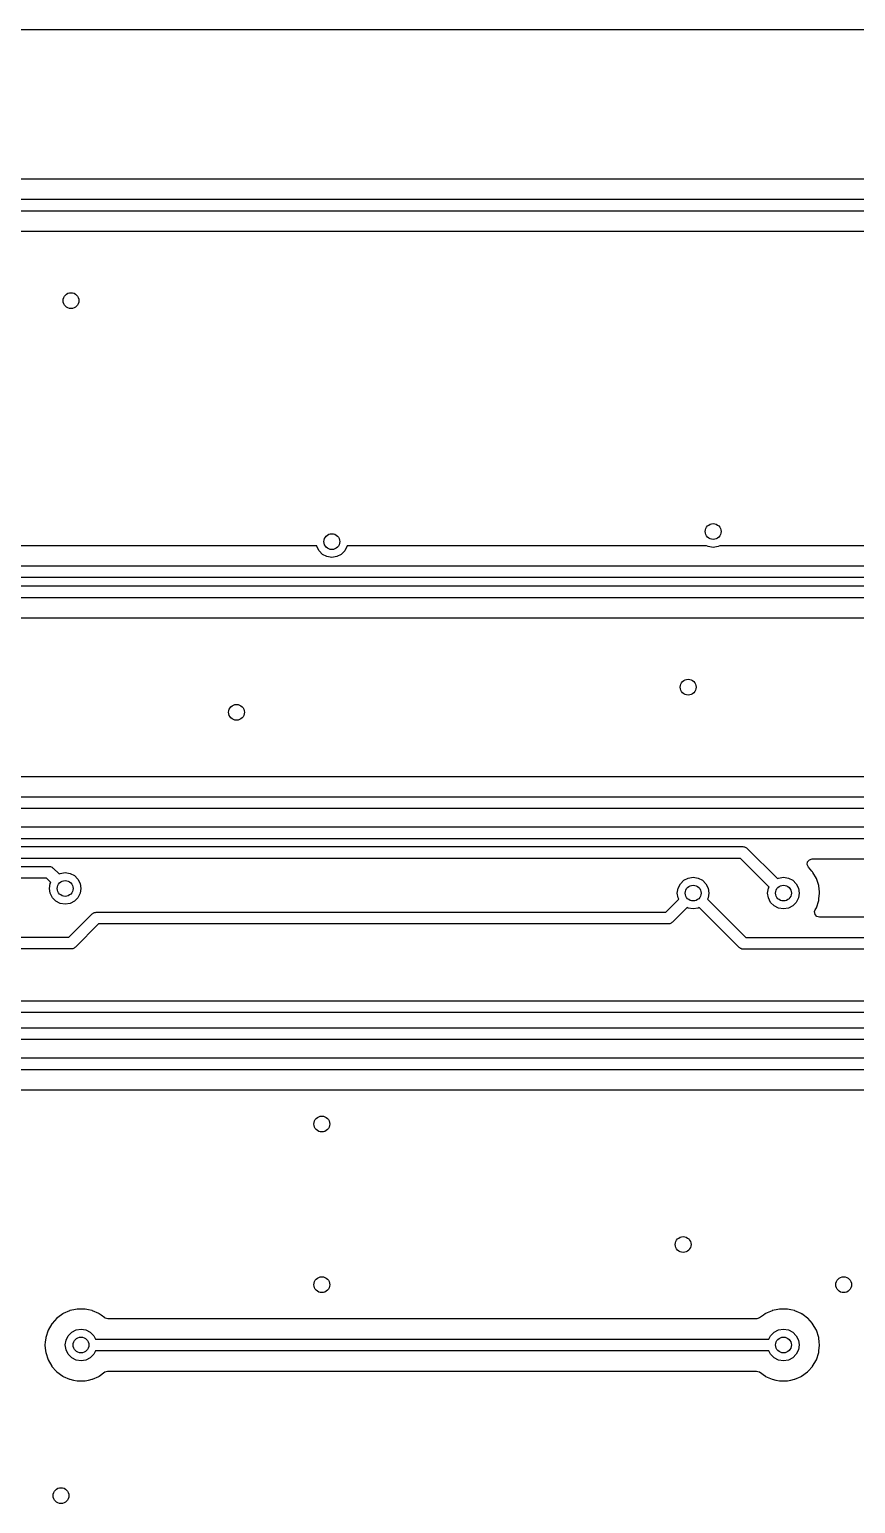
# Model space of a CAD drawing. Extents: x 51 to 243, y -135 to -54.
# Drawn here: x 177 to 197.91, y -91.13 to -53.85 of the extents above; entities that cross this region are included whole.
import ezdxf

# ---------------------------------------------------------------- set-up
doc = ezdxf.new("R2010")
doc.units = 0
doc.layers.add('BLACK', color=7, linetype='CONTINUOUS')

msp = doc.modelspace()

# ---------------------------------------------------------------- linework, layer by layer
at = {"layer": 'BLACK', "linetype": 'CONTINUOUS'}
for p, q in [((51.4345, -53.8485), (243.206, -53.8485)), ((208.164, -57.6345), (159.811, -57.6345)), ((159.498, -58.143), (222.123, -58.143)), ((222.061, -58.443), (159.498, -58.443)), ((159.811, -58.9515), (221.798, -58.9515)), ((184.274, -66.9055), (176.611, -66.9055)), ((184.278, -66.9256), (184.274, -66.9055)), ((184.334, -67.0371), (184.278, -66.9256)), ((184.423, -67.1256), (184.334, -67.0371)), ((184.982, -67.0371), (184.893, -67.1256)), ((185.038, -66.9256), (184.982, -67.0371)), ((185.042, -66.9055), (185.038, -66.9256)), ((194.141, -66.9055), (185.042, -66.9055)), ((194.186, -66.9284), (194.141, -66.9055)), ((194.31, -66.948), (194.186, -66.9284)), ((194.434, -66.9284), (194.31, -66.948)), ((194.479, -66.9055), (194.434, -66.9284)), ((213.543, -66.9055), (194.479, -66.9055)), ((176.348, -67.414), (213.806, -67.414)), ((184.534, -67.1824), (184.423, -67.1256)), ((184.658, -67.202), (184.534, -67.1824)), ((184.782, -67.1824), (184.658, -67.202)), ((184.893, -67.1256), (184.782, -67.1824)), ((213.868, -67.714), (176.286, -67.714)), ((214.42, -68.222), (98.806, -68.222)), ((98.8681, -67.922), (214.358, -67.922)), ((98.843, -68.7305), (199.746, -68.7305)), ((205.948, -72.7475), (170.211, -72.7475)), ((169.948, -73.256), (209.702, -73.256)), ((209.804, -73.556), (169.886, -73.556)), ((147.687, -74.018), (209.183, -74.018)), ((209.183, -74.318), (147.687, -74.318)), ((147.88, -74.5175), (195.064, -74.5175)), ((195.064, -74.5175), (195.083, -74.5226)), ((195.083, -74.5226), (195.102, -74.5226)), ((195.102, -74.5226), (195.119, -74.5325)), ((195.119, -74.5325), (195.139, -74.5376)), ((195.139, -74.5376), (195.152, -74.5516)), ((195.152, -74.5516), (195.17, -74.5614)), ((195.17, -74.5614), (195.935, -75.3267)), ((195.001, -74.8175), (147.943, -74.8175)), ((195.723, -75.5388), (195.001, -74.8175)), ((196.69, -74.9728), (196.699, -74.9023)), ((196.699, -74.9023), (196.744, -74.8478)), ((196.744, -74.8478), (196.814, -74.8265)), ((196.814, -74.8265), (208.87, -74.8265)), ((170.782, -75.017), (177.499, -75.017)), ((177.499, -75.017), (177.518, -75.0221)), ((177.518, -75.0221), (177.538, -75.0221)), ((177.538, -75.0221), (177.555, -75.032)), ((177.555, -75.032), (177.574, -75.0371)), ((177.574, -75.0371), (177.588, -75.0511)), ((177.588, -75.0511), (177.605, -75.061)), ((177.605, -75.061), (177.753, -75.209)), ((177.753, -75.209), (177.782, -75.1939)), ((177.782, -75.1939), (177.906, -75.1743)), ((177.906, -75.1743), (178.03, -75.1939)), ((178.03, -75.1939), (178.141, -75.2507)), ((178.141, -75.2507), (178.23, -75.3392)), ((193.567, -75.3684), (193.678, -75.3116)), ((193.678, -75.3116), (193.802, -75.292)), ((193.802, -75.292), (193.926, -75.3116)), ((193.926, -75.3116), (194.037, -75.3684)), ((195.935, -75.3267), (195.964, -75.3116)), ((195.964, -75.3116), (196.088, -75.292)), ((196.088, -75.292), (196.212, -75.3116)), ((196.212, -75.3116), (196.323, -75.3684)), ((196.721, -75.0368), (196.69, -74.9728)), ((196.81, -75.1356), (196.721, -75.0368)), ((196.827, -75.1551), (196.81, -75.1356)), ((196.836, -75.1704), (196.827, -75.1551)), ((196.923, -75.3204), (196.836, -75.1704)), ((177.437, -75.317), (170.844, -75.317)), ((177.541, -75.4211), (177.437, -75.317)), ((177.506, -75.5743), (177.526, -75.4507)), ((177.526, -75.6979), (177.506, -75.5743)), ((177.526, -75.4507), (177.541, -75.4211)), ((178.23, -75.3392), (178.286, -75.4507)), ((178.286, -75.4507), (178.306, -75.5743)), ((178.306, -75.5743), (178.286, -75.6979)), ((193.402, -75.692), (193.422, -75.5684)), ((193.422, -75.5684), (193.478, -75.4569)), ((193.478, -75.4569), (193.567, -75.3684)), ((194.037, -75.3684), (194.126, -75.4569)), ((194.126, -75.4569), (194.182, -75.5684)), ((194.182, -75.5684), (194.202, -75.692)), ((195.688, -75.692), (195.708, -75.5684)), ((195.708, -75.5684), (195.723, -75.5388)), ((196.323, -75.3684), (196.412, -75.4569)), ((196.412, -75.4569), (196.468, -75.5684)), ((196.468, -75.5684), (196.488, -75.692)), ((196.982, -75.5021), (196.923, -75.3204)), ((196.982, -75.5086), (196.982, -75.5021)), ((196.998, -75.6588), (196.982, -75.5086)), ((196.982, -75.5086), (196.982, -75.5086)), ((197.002, -75.692), (196.998, -75.6588)), ((177.582, -75.8095), (177.526, -75.6979)), ((177.671, -75.8979), (177.582, -75.8095)), ((177.782, -75.9548), (177.671, -75.8979)), ((177.906, -75.9743), (177.782, -75.9548)), ((178.03, -75.9548), (177.906, -75.9743)), ((178.141, -75.8979), (178.03, -75.9548)), ((178.23, -75.8095), (178.141, -75.8979)), ((178.286, -75.6979), (178.23, -75.8095)), ((193.108, -76.1738), (193.437, -75.8452)), ((193.649, -76.0573), (193.276, -76.4299)), ((193.422, -75.8156), (193.402, -75.692)), ((193.437, -75.8452), (193.422, -75.8156)), ((193.678, -76.0724), (193.649, -76.0573)), ((193.955, -76.0573), (193.926, -76.0724)), ((194.966, -77.0681), (193.955, -76.0573)), ((194.182, -75.8156), (194.167, -75.8452)), ((194.167, -75.8452), (195.134, -76.812)), ((194.202, -75.692), (194.182, -75.8156)), ((195.708, -75.8156), (195.688, -75.692)), ((195.764, -75.9271), (195.708, -75.8156)), ((195.853, -76.0156), (195.764, -75.9271)), ((195.964, -76.0724), (195.853, -76.0156)), ((196.323, -76.0156), (196.212, -76.0724)), ((196.412, -75.9271), (196.323, -76.0156)), ((196.468, -75.8156), (196.412, -75.9271)), ((196.488, -75.692), (196.468, -75.8156)), ((196.923, -76.0636), (196.982, -75.8819)), ((196.982, -75.8819), (196.987, -75.8255)), ((196.987, -75.8255), (197.001, -75.6986)), ((197.001, -75.6986), (197.002, -75.692)), ((177.998, -76.8057), (178.586, -76.2178)), ((178.586, -76.2178), (178.603, -76.2079)), ((178.603, -76.2079), (178.617, -76.1939)), ((178.617, -76.1939), (178.636, -76.1888)), ((178.636, -76.1888), (178.653, -76.1789)), ((178.653, -76.1789), (178.673, -76.1789)), ((178.673, -76.1789), (178.692, -76.1738)), ((178.692, -76.1738), (193.108, -76.1738)), ((193.276, -76.4299), (193.259, -76.4398)), ((193.802, -76.092), (193.678, -76.0724)), ((193.926, -76.0724), (193.802, -76.092)), ((196.088, -76.092), (195.964, -76.0724)), ((196.212, -76.0724), (196.088, -76.092)), ((196.878, -76.1596), (196.893, -76.1145)), ((196.888, -76.2298), (196.878, -76.1596)), ((196.934, -76.2835), (196.888, -76.2298)), ((196.893, -76.1145), (196.923, -76.0636)), ((197.002, -76.3035), (196.934, -76.2835)), ((209.886, -76.3035), (197.002, -76.3035)), ((178.754, -76.4738), (178.166, -77.0617)), ((193.17, -76.4738), (178.754, -76.4738)), ((193.189, -76.4687), (193.17, -76.4738)), ((193.209, -76.4687), (193.189, -76.4687)), ((193.226, -76.4589), (193.209, -76.4687)), ((193.245, -76.4537), (193.226, -76.4589)), ((193.259, -76.4398), (193.245, -76.4537)), ((176.169, -76.8057), (177.998, -76.8057)), ((178.06, -77.1057), (176.249, -77.1057)), ((178.079, -77.1006), (178.06, -77.1057)), ((178.099, -77.1006), (178.079, -77.1006)), ((178.116, -77.0907), (178.099, -77.1006)), ((178.135, -77.0856), (178.116, -77.0907)), ((178.149, -77.0716), (178.135, -77.0856)), ((178.166, -77.0617), (178.149, -77.0716)), ((194.983, -77.0779), (194.966, -77.0681)), ((194.997, -77.0919), (194.983, -77.0779)), ((195.016, -77.097), (194.997, -77.0919)), ((195.033, -77.1069), (195.016, -77.097)), ((195.053, -77.1069), (195.033, -77.1069)), ((195.072, -77.112), (195.053, -77.1069)), ((210.199, -77.112), (195.072, -77.112)), ((195.134, -76.812), (210.199, -76.812)), ((143.899, -78.4155), (211.948, -78.4155)), ((212.01, -78.7155), (143.836, -78.7155)), ((111.619, -79.098), (218.124, -79.098)), ((218.186, -79.398), (111.619, -79.398)), ((107.301, -79.86), (202.692, -79.86)), ((202.63, -80.16), (107.301, -80.16)), ((143.05, -80.6685), (202.367, -80.6685)), ((177.692, -86.448), (177.574, -86.5795)), ((177.697, -86.4431), (177.692, -86.448)), ((177.692, -86.448), (177.692, -86.448)), ((177.811, -86.36), (177.697, -86.4431)), ((177.846, -86.3348), (177.811, -86.36)), ((177.851, -86.3309), (177.846, -86.3348)), ((177.846, -86.3348), (177.846, -86.3348)), ((177.857, -86.3282), (177.851, -86.3309)), ((178.02, -86.2559), (177.857, -86.3282)), ((177.857, -86.3282), (177.857, -86.3282)), ((178.026, -86.2532), (178.02, -86.2559)), ((178.02, -86.2559), (178.02, -86.2559)), ((178.123, -86.2326), (178.026, -86.2532)), ((178.206, -86.2149), (178.123, -86.2326)), ((178.213, -86.2135), (178.206, -86.2149)), ((178.206, -86.2149), (178.206, -86.2149)), ((178.403, -86.2135), (178.213, -86.2135)), ((178.41, -86.2149), (178.403, -86.2135)), ((178.493, -86.2326), (178.41, -86.2149)), ((178.41, -86.2149), (178.41, -86.2149)), ((178.59, -86.2532), (178.493, -86.2326)), ((178.596, -86.2559), (178.59, -86.2532)), ((178.759, -86.3282), (178.596, -86.2559)), ((178.596, -86.2559), (178.596, -86.2559)), ((178.765, -86.3309), (178.759, -86.3282)), ((178.759, -86.3282), (178.759, -86.3282)), ((178.77, -86.3348), (178.765, -86.3309)), ((178.814, -86.3666), (178.77, -86.3348)), ((178.77, -86.3348), (178.77, -86.3348)), ((178.914, -86.4393), (178.814, -86.3666)), ((178.914, -86.4394), (178.914, -86.4393)), ((178.92, -86.4435), (178.914, -86.4394)), ((178.988, -86.4635), (178.92, -86.4435)), ((195.408, -86.4635), (178.988, -86.4635)), ((195.415, -86.4633), (195.408, -86.4635)), ((195.482, -86.4394), (195.415, -86.4633)), ((195.582, -86.3666), (195.482, -86.4393)), ((195.482, -86.4393), (195.482, -86.4394)), ((195.626, -86.3348), (195.582, -86.3666)), ((195.631, -86.3309), (195.626, -86.3348)), ((195.626, -86.3348), (195.626, -86.3348)), ((195.637, -86.3282), (195.631, -86.3309)), ((195.8, -86.2559), (195.637, -86.3282)), ((195.637, -86.3282), (195.637, -86.3282)), ((195.806, -86.2532), (195.8, -86.2559)), ((195.8, -86.2559), (195.8, -86.2559)), ((195.903, -86.2326), (195.806, -86.2532)), ((195.986, -86.2149), (195.903, -86.2326)), ((195.993, -86.2135), (195.986, -86.2149)), ((195.986, -86.2149), (195.986, -86.2149)), ((196.183, -86.2135), (195.993, -86.2135)), ((196.19, -86.2149), (196.183, -86.2135)), ((196.273, -86.2326), (196.19, -86.2149)), ((196.19, -86.2149), (196.19, -86.2149)), ((196.37, -86.2532), (196.273, -86.2326)), ((196.376, -86.2559), (196.37, -86.2532)), ((196.539, -86.3282), (196.376, -86.2559)), ((196.376, -86.2559), (196.376, -86.2559)), ((196.545, -86.3309), (196.539, -86.3282)), ((196.539, -86.3282), (196.539, -86.3282)), ((196.55, -86.3348), (196.545, -86.3309)), ((196.585, -86.36), (196.55, -86.3348)), ((196.55, -86.3348), (196.55, -86.3348)), ((196.699, -86.4431), (196.585, -86.36)), ((196.704, -86.448), (196.699, -86.4431)), ((196.822, -86.5795), (196.704, -86.448)), ((196.704, -86.448), (196.704, -86.448)), ((177.473, -86.7504), (177.414, -86.9321)), ((177.569, -86.5851), (177.473, -86.7504)), ((177.574, -86.5795), (177.569, -86.5851)), ((177.984, -86.8869), (178.073, -86.7984)), ((178.073, -86.7984), (178.184, -86.7416)), ((178.184, -86.7416), (178.308, -86.722)), ((178.308, -86.722), (178.432, -86.7416)), ((178.432, -86.7416), (178.543, -86.7984)), ((178.543, -86.7984), (178.632, -86.8869)), ((195.764, -86.8869), (195.853, -86.7984)), ((195.853, -86.7984), (195.964, -86.7416)), ((195.964, -86.7416), (196.088, -86.722)), ((196.088, -86.722), (196.212, -86.7416)), ((196.212, -86.7416), (196.323, -86.7984)), ((196.323, -86.7984), (196.412, -86.8869)), ((196.827, -86.5851), (196.822, -86.5795)), ((196.923, -86.7504), (196.827, -86.5851)), ((196.982, -86.9321), (196.923, -86.7504)), ((177.402, -87.0514), (177.394, -87.122)), ((177.394, -87.122), (177.395, -87.1286)), ((177.395, -87.1286), (177.41, -87.2685)), ((177.414, -86.9386), (177.402, -87.0514)), ((177.414, -86.9321), (177.414, -86.9386)), ((177.414, -86.9386), (177.414, -86.9386)), ((177.908, -87.122), (177.928, -86.9984)), ((177.928, -87.2456), (177.908, -87.122)), ((177.928, -86.9984), (177.984, -86.8869)), ((178.632, -86.8869), (178.675, -86.972)), ((178.675, -86.972), (195.721, -86.972)), ((195.721, -86.972), (195.764, -86.8869)), ((196.412, -86.8869), (196.468, -86.9984)), ((196.468, -86.9984), (196.488, -87.122)), ((196.488, -87.122), (196.468, -87.2456)), ((196.982, -86.9386), (196.982, -86.9321)), ((196.994, -87.0514), (196.982, -86.9386)), ((196.982, -86.9386), (196.982, -86.9386)), ((196.986, -87.2685), (197.001, -87.1286)), ((197.002, -87.122), (196.994, -87.0514)), ((197.001, -87.1286), (197.002, -87.122)), ((177.41, -87.2685), (177.414, -87.3119)), ((177.414, -87.3119), (177.473, -87.4936)), ((177.473, -87.4936), (177.569, -87.6589)), ((177.984, -87.3571), (177.928, -87.2456)), ((178.073, -87.4456), (177.984, -87.3571)), ((178.184, -87.5024), (178.073, -87.4456)), ((178.308, -87.522), (178.184, -87.5024)), ((178.432, -87.5024), (178.308, -87.522)), ((178.543, -87.4456), (178.432, -87.5024)), ((178.632, -87.3571), (178.543, -87.4456)), ((178.675, -87.272), (178.632, -87.3571)), ((195.721, -87.272), (178.675, -87.272)), ((195.764, -87.3571), (195.721, -87.272)), ((195.853, -87.4456), (195.764, -87.3571)), ((195.964, -87.5024), (195.853, -87.4456)), ((196.088, -87.522), (195.964, -87.5024)), ((196.212, -87.5024), (196.088, -87.522)), ((196.323, -87.4456), (196.212, -87.5024)), ((196.412, -87.3571), (196.323, -87.4456)), ((196.468, -87.2456), (196.412, -87.3571)), ((196.827, -87.6589), (196.923, -87.4936)), ((196.923, -87.4936), (196.982, -87.3119)), ((196.982, -87.3119), (196.986, -87.2685)), ((177.569, -87.6589), (177.573, -87.6639)), ((177.573, -87.6639), (177.573, -87.6639)), ((177.573, -87.6639), (177.682, -87.7842)), ((177.682, -87.7842), (177.697, -87.8009)), ((177.697, -87.8009), (177.851, -87.9131)), ((177.851, -87.9131), (177.857, -87.9158)), ((177.857, -87.9158), (177.857, -87.9158)), ((177.857, -87.9158), (178.02, -87.9881)), ((178.02, -87.9881), (178.026, -87.9908)), ((178.59, -87.9908), (178.596, -87.9881)), ((178.596, -87.9881), (178.759, -87.9158)), ((178.759, -87.9158), (178.765, -87.9131)), ((178.759, -87.9158), (178.759, -87.9158)), ((178.765, -87.9131), (178.914, -87.8046)), ((178.914, -87.8046), (178.981, -87.7807)), ((178.981, -87.7807), (178.988, -87.7805)), ((178.988, -87.7805), (195.408, -87.7805)), ((195.408, -87.7805), (195.476, -87.8005)), ((195.476, -87.8005), (195.482, -87.8046)), ((195.482, -87.8046), (195.631, -87.9131)), ((195.631, -87.9131), (195.637, -87.9158)), ((195.637, -87.9158), (195.637, -87.9158)), ((195.637, -87.9158), (195.8, -87.9881)), ((195.8, -87.9881), (195.806, -87.9908)), ((196.37, -87.9908), (196.376, -87.9881)), ((196.376, -87.9881), (196.539, -87.9158)), ((196.539, -87.9158), (196.545, -87.9131)), ((196.539, -87.9158), (196.539, -87.9158)), ((196.545, -87.9131), (196.699, -87.8009)), ((196.699, -87.8009), (196.714, -87.7842)), ((196.714, -87.7842), (196.823, -87.6639)), ((196.823, -87.6639), (196.827, -87.6589)), ((196.823, -87.6639), (196.823, -87.6639)), ((178.026, -87.9908), (178.119, -88.0106)), ((178.119, -88.0106), (178.206, -88.0291)), ((178.206, -88.0291), (178.206, -88.0291)), ((178.206, -88.0291), (178.213, -88.0305)), ((178.213, -88.0305), (178.403, -88.0305)), ((178.403, -88.0305), (178.41, -88.0291)), ((178.41, -88.0291), (178.497, -88.0106)), ((178.41, -88.0291), (178.41, -88.0291)), ((178.497, -88.0106), (178.59, -87.9908)), ((195.806, -87.9908), (195.899, -88.0106)), ((195.899, -88.0106), (195.986, -88.0291)), ((195.986, -88.0291), (195.986, -88.0291)), ((195.986, -88.0291), (195.993, -88.0305)), ((195.993, -88.0305), (196.183, -88.0305)), ((196.183, -88.0305), (196.19, -88.0291)), ((196.19, -88.0291), (196.277, -88.0106)), ((196.19, -88.0291), (196.19, -88.0291)), ((196.277, -88.0106), (196.37, -87.9908))]:
    msp.add_line(p, q, dxfattribs=at)
at = {"layer": 'BLACK'}
for centre in [(178.054, -60.706), (194.31, -66.548), (184.658, -66.802), (193.675, -70.485), (182.245, -71.12), (177.906, -75.5743), (193.802, -75.692), (196.088, -75.692), (184.404, -81.534), (193.548, -84.582), (184.404, -85.598), (197.612, -85.598), (178.308, -87.122), (196.088, -87.122), (177.8, -90.932)]:
    msp.add_circle(centre, 0.2, dxfattribs=at)

doc.saveas('drawing.dxf')
